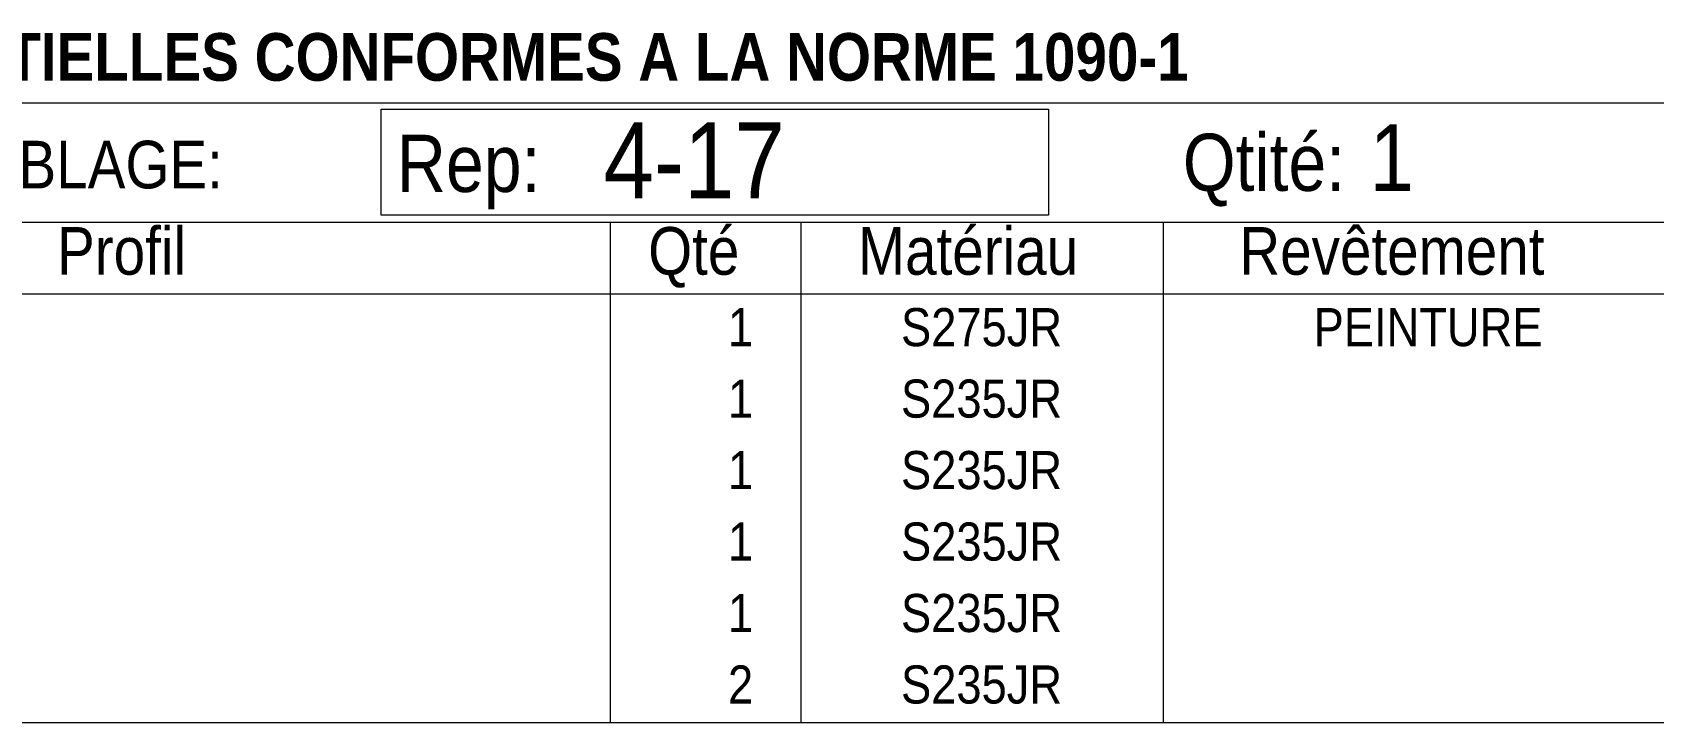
# Model space of a CAD drawing. Header units: millimetres. Extents: x 2 to 410, y 5 to 282.
# Drawn here: x 70.7 to 155.7, y 5 to 41.2 of the extents above; entities that cross this region are included whole.
import ezdxf

# ---------------------------------------------------------------- set-up
doc = ezdxf.new("R2010")
doc.units = ezdxf.units.MM
doc.layers.add('Autre type objet', color=1, linetype='Continuous', lineweight=0)
doc.layers.add('Feuille dessin', color=5, linetype='Continuous', lineweight=0)
doc.styles.add('ARIAL', font='ARIAL.TTF')
doc.styles.add('ARIAL_BOLD', font='ARIALBD.TTF')
doc.styles.add('ARIAL_NARROW', font='ARIAL.TTF')

# ---------------------------------------------------------------- blocks, each defined once
blk = doc.blocks.new('*A67')
at = {"layer": 'Feuille dessin', "linetype": 'Continuous', "lineweight": 0}
blk.add_line((5, 5), (405, 5), dxfattribs=at)
blk = doc.blocks.new('*A70')
at = {"layer": 'Autre type objet', "linetype": 'Continuous', "lineweight": 0}
for p, q in [((35, 37.526986), (220, 37.526986)), ((89, 37.192397), (124, 37.192397)), ((89, 31.624117), (89, 37.192397)), ((124, 37.192397), (124, 31.624117)), ((124, 31.624117), (89, 31.624117)), ((35, 31.25), (220, 31.25)), ((101, 31.25), (101, 27.5)), ((111, 31.25), (111, 27.5)), ((130, 31.25), (130, 27.5)), ((35, 27.5), (220, 27.5)), ((101, 27.5), (101, 23.75)), ((111, 27.5), (111, 23.75)), ((130, 27.5), (130, 23.75)), ((101, 23.75), (101, 20)), ((111, 23.75), (111, 20)), ((130, 23.75), (130, 20)), ((101, 20), (101, 16.25)), ((111, 20), (111, 16.25)), ((130, 20), (130, 16.25)), ((101, 16.25), (101, 12.5)), ((111, 16.25), (111, 12.5)), ((130, 16.25), (130, 12.5)), ((101, 12.5), (101, 8.75)), ((111, 12.5), (111, 8.75)), ((130, 12.5), (130, 8.75)), ((101, 8.75), (101, 5)), ((111, 8.75), (111, 5)), ((130, 8.75), (130, 5))]:
    blk.add_line(p, q, dxfattribs=at)
at = {"layer": 'Autre type objet', "width": 0.85}
for s, height, style, p in [('TOLERANCES ESSENTIELLES CONFORMES A LA NORME 1090-1', 2.5, 'ARIAL_BOLD', (38, 38.677143)), ('Rep:', 3, 'ARIAL_NARROW', (89.824804, 32.841901)), ('4-17', 4, 'ARIAL', (100.65625, 32.5)), ('Qtité:', 3, 'ARIAL', (131.03794, 32.899058)), ('1', 3.5, 'ARIAL', (140.83694, 32.899058)), ('LISTE POUR UN ASSEMBLAGE:', 2.5, 'ARIAL', (36, 33.028635)), ('Profil', 2.5, 'ARIAL', (72, 28.5)), ('Qté', 2.5, 'ARIAL', (103, 28.5)), ('Matériau', 2.5, 'ARIAL', (114, 28.5)), ('Revêtement', 2.5, 'ARIAL', (134, 28.5)), ('1', 2, 'ARIAL', (107.186523, 24.75)), ('S275JR', 2, 'ARIAL', (116.259277, 24.75)), ('PEINTURE', 2, 'ARIAL', (137.896973, 24.75)), ('1', 2, 'ARIAL', (107.186523, 21)), ('S235JR', 2, 'ARIAL', (116.259277, 21)), ('1', 2, 'ARIAL', (107.186523, 17.25)), ('S235JR', 2, 'ARIAL', (116.259277, 17.25)), ('1', 2, 'ARIAL', (107.186523, 13.5)), ('S235JR', 2, 'ARIAL', (116.259277, 13.5)), ('1', 2, 'ARIAL', (107.186523, 9.75)), ('S235JR', 2, 'ARIAL', (116.259277, 9.75)), ('2', 2, 'ARIAL', (107.186523, 6)), ('S235JR', 2, 'ARIAL', (116.259277, 6))]:
    blk.add_text(s, height=height, dxfattribs=dict(at, style=style)).set_placement(p)

msp = doc.modelspace()

# ---------------------------------------------------------------- block references
at = {"lineweight": 0}
for name in ['*A67', '*A70']:
    msp.add_blockref(name, (0, 0), dxfattribs=at)

doc.saveas('drawing.dxf')
